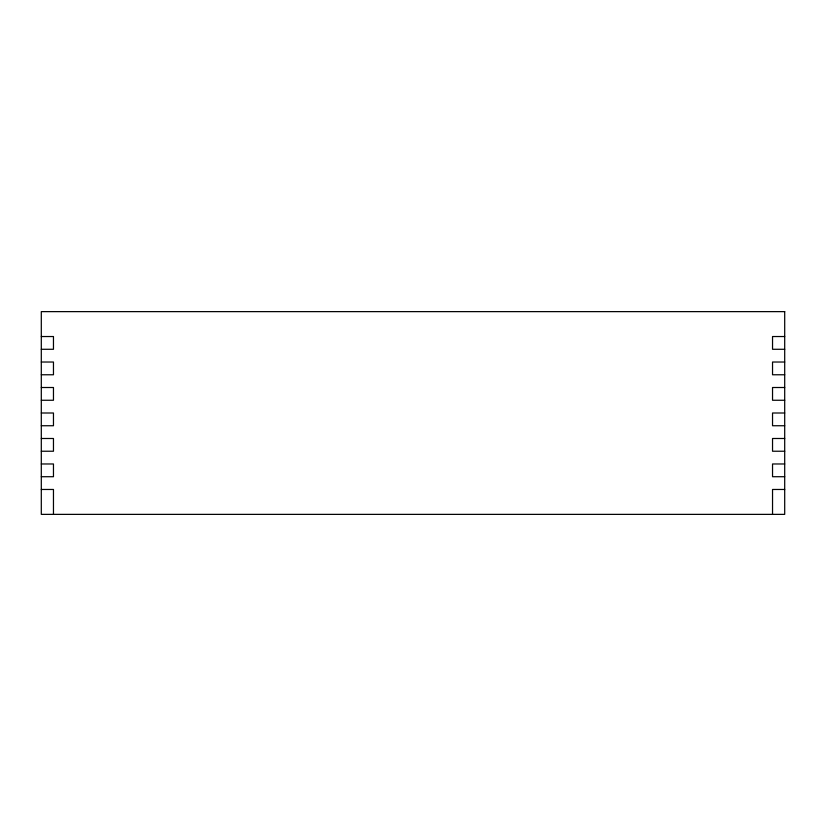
<?xml version="1.0" encoding="UTF-8"?>
<svg xmlns="http://www.w3.org/2000/svg" width="826" height="826" viewBox="0 0 826 826"><rect width="100%" height="100%" fill="white"/><g stroke="black" fill="none" stroke-linecap="round" stroke-linejoin="round"><path stroke-width="1.24" d="M41.3 336.533L53.463 336.533L53.463 349.284L41.3 349.284M784.7 336.533L772.537 336.533L772.537 349.284L784.7 349.284M41.3 362.025L53.463 362.025L53.463 374.767L41.3 374.767M784.7 362.025L772.537 362.025L772.537 374.767L784.7 374.767M41.3 387.508L53.463 387.508L53.463 400.259L41.3 400.259M784.7 387.508L772.537 387.508L772.537 400.259L784.7 400.259M41.3 413L53.463 413L53.463 425.741L41.3 425.741M784.7 413L772.537 413L772.537 425.741L784.7 425.741M41.3 438.492L53.463 438.492L53.463 451.233L41.3 451.233M784.7 438.492L772.537 438.492L772.537 451.233L784.7 451.233M41.3 463.975L53.463 463.975L53.463 476.716L41.3 476.716M784.7 463.975L772.537 463.975L772.537 476.716L784.7 476.716M41.3 489.467L53.463 489.467L53.463 514.371M784.7 489.467L772.537 489.467L772.537 514.371M784.7 311.629L41.3 311.629L41.3 514.371L784.7 514.371L784.7 311.629"/></g></svg>
